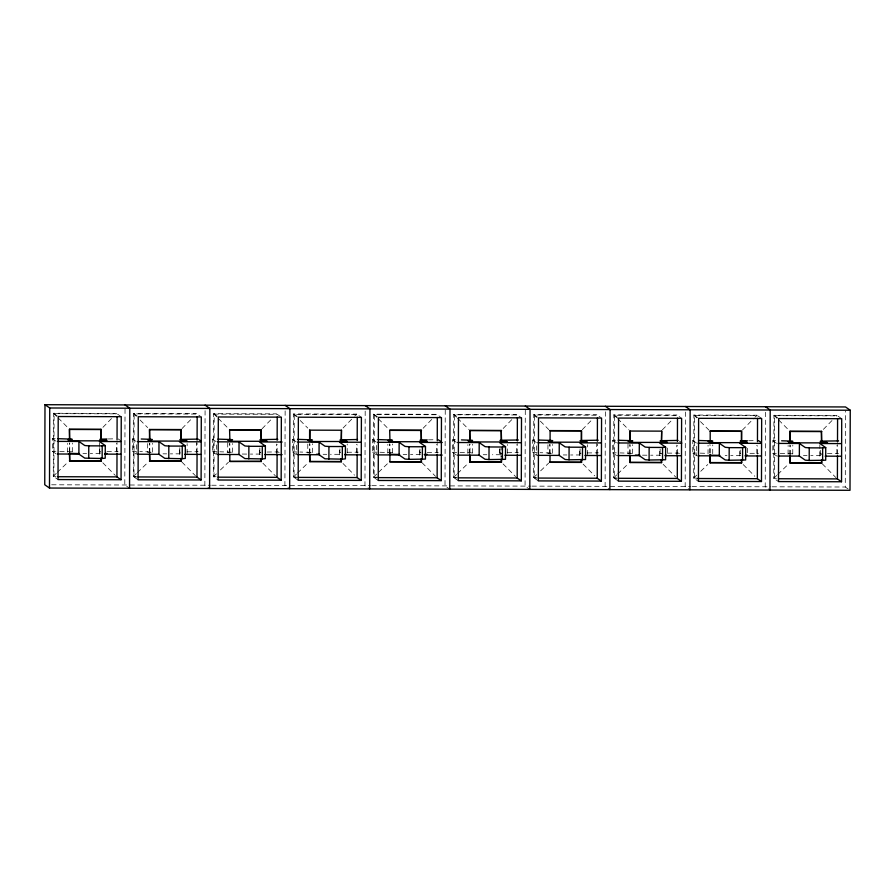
<?xml version="1.0" encoding="UTF-8"?>
<svg xmlns="http://www.w3.org/2000/svg" width="895" height="895" viewBox="0 0 895 895"><rect width="100%" height="100%" fill="white"/><g stroke="black" fill="none" stroke-linecap="round" stroke-linejoin="round"><path stroke-width="0.67" stroke-dasharray="4.47 3.36" d="M56.251 454L52.357 451.304L52.402 438.695L55.926 438.662M56.027 476.285L53.286 476.285L53.476 413.244L116.507 413.423L114.571 415.403M121.25 416.701L117.122 413.848L54.092 413.669L53.901 476.699L58.018 479.563M67.617 452.243L67.64 443.417M69.396 452.534L69.418 442.947M69.732 451.393L69.754 443.17M72.305 451.919L72.327 443.092M99.345 454.123L99.367 447.813M99.367 446.549L99.379 442.768M99.759 451.986L99.781 446.952M116.395 451.785L116.417 443.573M117.01 452.21L117.032 442.622M125.031 409.071L124.797 484.989L129.54 488.267M132.449 438.919L136.342 441.615L136.308 454.224L132.415 451.527L132.449 438.919L136.51 438.897M136.074 476.509L133.333 476.509L133.523 413.468L196.564 413.647M138.076 479.787L133.948 476.934L134.138 413.893L197.168 414.072L200.267 416.209M147.697 443.64L147.664 452.467L149.801 452.389A80.371 0.984 0.2 0 0 149.04 451.863L139.81 451.572M149.443 452.758L149.476 443.17M149.778 452.993L149.812 443.394M152.351 452.143L152.374 443.316M179.403 454.347L179.414 448.037M179.817 452.21L179.828 447.176M187.1 453.675L187.122 443.596M196.441 453.385L196.475 442.421M197.057 452.434L197.09 442.846M205.078 410.682L204.854 485.213L208.647 487.842M212.507 439.143L216.4 441.839L216.355 454.447L212.462 451.751L212.507 439.143L216.031 439.121M216.131 476.733L213.39 476.733L213.581 413.691L276.611 413.87M280.314 416.432L277.226 414.295L214.196 414.116L214.006 477.158L218.123 480.011M227.744 442.611L227.722 452.691L229.858 452.613A80.371 0.984 0.2 0 0 229.098 452.087L219.857 451.796M229.5 452.982L229.523 443.394M229.836 453.217L229.858 443.618M232.409 452.367L232.431 443.54M259.449 454.57L259.472 447.008M259.863 452.445L259.886 447.399M276.488 453.608L276.521 444.021M277.114 452.669L277.137 444.446M285.136 410.906L284.901 485.437L288.693 488.066M292.553 439.367L296.446 442.063L296.413 454.671L292.52 451.975L292.553 439.367L296.614 439.344M296.178 476.957L293.437 476.957L293.627 413.915L356.669 414.094L356.657 416.835M298.18 480.235L294.052 477.382L294.242 414.34L357.273 414.519L361.401 417.372M307.802 444.099L307.768 452.926L309.905 452.848A80.371 0.984 0.2 0 0 309.144 452.311L299.914 452.02M309.547 453.206L309.581 443.618M309.883 453.441L309.916 443.853M312.456 452.59L312.478 443.763M339.507 454.794L339.518 448.484M339.921 452.669L339.932 448.887M347.204 452.87L347.226 444.043M356.546 452.467L356.579 444.244M357.161 452.892L357.183 444.67M365.182 411.129L364.959 485.661L369.691 488.95M372.611 439.59L376.504 442.287L376.459 454.895L372.566 452.199L372.611 439.59L377.164 439.568M377.6 477.192L373.495 477.18L373.685 414.139L436.715 414.318L434.78 416.309M378.227 480.458L374.11 477.606L374.3 414.564L437.331 414.743L441.459 417.596M387.826 453.15L387.848 444.323M389.605 453.429L389.627 443.842M389.94 453.664L389.963 444.077M392.513 452.814L392.536 443.987M419.554 455.018L419.576 448.708M419.968 452.892L419.979 449.111M436.603 452.691L436.626 444.468M437.219 453.116L437.241 443.517M445.24 409.977L445.005 485.884L449.749 489.173M456.517 455.119L452.624 452.422L452.657 439.814L456.193 439.792M456.282 477.415L453.541 477.404L453.731 414.363L516.773 414.542L514.826 416.533M458.285 480.682L454.157 477.829L454.347 414.788L517.377 414.967L521.505 417.82M467.872 453.373L467.906 444.546M469.651 453.653L469.685 444.065M469.998 452.523L470.02 444.3M472.56 453.038L472.582 444.211M499.623 448.943L499.611 455.242L501.569 456.595M500.025 453.116L500.036 448.071M501.155 457.86L501.189 448.261M507.308 453.317L507.331 444.491M516.65 452.915L516.683 444.692M517.265 453.34L517.299 443.741M525.287 410.201L525.063 486.119L529.795 489.397M532.715 440.038L536.608 442.734L536.564 455.342L532.67 452.646L532.715 440.038L536.765 440.016M536.34 477.639L533.599 477.628L533.789 414.586L596.82 414.765M538.331 480.906L534.214 478.053L534.404 415.011L597.435 415.19L600.523 417.327M547.953 444.77L547.93 453.597A80.293 0.973 0.2 0 0 546.923 452.904L540.065 452.691M549.709 453.888L549.731 444.289M550.045 454.112L550.067 444.524M552.618 453.262L552.64 444.435M579.658 455.465L579.68 449.167M580.072 453.34L580.094 448.294M587.355 454.805L587.388 444.714M596.697 454.503L596.73 443.54M597.323 453.564L597.345 443.965M605.344 411.801L605.109 486.343L608.902 488.961M616.621 455.566L612.728 452.87L612.762 440.273L616.297 440.239M616.386 477.863L613.646 477.852L613.836 414.81L676.877 414.989M618.389 481.13L614.261 478.277L614.451 415.235L677.481 415.414L680.58 417.551M628.01 443.73L627.977 453.821A80.293 0.973 0.2 0 0 626.97 453.127L620.123 452.915M629.756 454.112L629.789 444.513M630.091 454.336L630.125 444.748M632.664 453.485L632.687 444.658M659.716 455.689L659.738 448.126M660.13 453.564L660.141 448.518M667.413 452.501L667.435 444.938M676.754 454.727L676.777 445.139M677.37 453.787L677.392 445.565M685.391 412.024L685.167 486.567L688.96 489.185M692.819 440.497L696.713 443.182L696.668 455.79L692.775 453.105L692.819 440.497L696.869 440.463M696.444 478.087L693.703 478.075L693.893 415.034L756.924 415.213L756.913 417.954M761.667 418.491L757.539 415.638L694.509 415.459L694.319 478.501L698.436 481.353M708.034 454.045L708.057 445.218M709.813 452.959L709.836 444.737M710.149 453.194L710.171 444.972M712.722 453.709L712.744 444.882M739.762 455.913L739.785 449.614M740.176 453.787L740.187 450.006M747.47 452.725L747.493 445.162M756.812 453.586L756.834 445.363M757.427 454.011L757.45 445.788M765.449 412.248L765.214 486.79L769.957 490.068M776.726 456.014L772.832 453.329L772.866 440.72L776.401 440.687M776.491 478.31L773.75 478.299L773.94 415.269L836.982 415.437L835.035 417.428M841.714 418.715L837.586 415.862L774.555 415.683L774.365 478.724L778.493 481.577M788.081 454.268L788.115 445.442M789.86 454.559L789.893 444.96M790.196 454.783L790.229 445.195M792.769 453.933L792.791 445.106M819.82 456.137L819.831 449.838M819.842 448.574L819.854 444.793M820.234 454.011L820.245 450.23M836.859 453.81L836.881 445.587M837.474 454.235L837.507 444.647M848.113 488.983L845.272 487.014L845.495 411.096M102.925 427.34L113.598 416.399M182.009 428.56L191.709 418.614M262.056 428.783L271.756 418.838M343.076 428.011L353.749 417.07M354.722 416.085L356.669 414.094M423.134 428.235L433.806 417.305M503.18 428.459L513.853 417.529M582.265 429.678L591.964 419.733M662.311 429.902L672.022 419.968M742.369 430.126L754.015 418.2M754.988 417.204L756.924 415.213M823.389 429.365L834.062 418.424M53.286 476.285L56.295 473.365M57.302 472.403L68.367 461.731M133.333 476.509L136.353 473.589M137.36 472.627L147.406 462.928M213.39 476.733L216.4 473.824M220.427 469.942L228.471 462.178M293.437 476.957L296.458 474.048M297.464 473.075L307.511 463.375M373.495 477.18L377.511 473.298M378.518 472.325L388.575 462.625M453.541 477.404L456.562 474.495M457.569 473.522L468.622 462.849M533.599 477.628L536.608 474.719M540.636 470.837L548.68 463.073M613.646 477.852L616.666 474.943M617.673 473.97L628.726 463.297M693.703 478.075L696.713 475.167M700.74 471.285L707.777 464.494M773.75 478.299L776.77 475.39M777.777 474.417L788.831 463.744M52.357 451.304L55.893 451.27M212.462 451.751L217.026 451.729M372.566 452.199L377.131 452.176M452.624 452.422L456.685 452.4M532.67 452.646L537.235 452.624M612.728 452.87L616.263 452.848M692.775 453.105L696.836 453.071M772.832 453.329L776.357 453.295M132.415 451.527L136.476 451.505M292.52 451.975L296.581 451.953M108.273 438.953L115.03 438.83M428.481 439.848L435.227 439.736M106.975 451.595L118.095 451.483M187.021 451.818L198.142 451.718M267.079 452.042L278.144 451.93L280.146 453.284M748.69 440.743L756.499 440.631M347.126 452.266L358.246 452.165M427.183 452.49L438.304 452.389M507.23 452.713L518.35 452.613M587.288 452.937L598.408 452.836M667.334 453.161L678.399 453.049L680.401 454.403M749.92 453.317L758.512 453.284M827.439 453.608L838.559 453.508M100.385 453.608L90.305 453.631M180.432 453.832L170.363 453.866M260.49 454.067L250.41 454.089M420.594 454.515L410.514 454.537M500.641 454.738L492.407 454.761M580.698 454.962L570.618 454.984M660.745 455.186L650.676 455.208M740.803 455.41L730.723 455.432M820.849 455.633L810.78 455.656M339.071 454.291L330.468 454.313M133.948 476.934L136.689 476.934M294.052 477.382L296.793 477.382M374.11 477.606L376.851 477.606M454.157 477.829L456.897 477.84M534.214 478.053L536.955 478.064M614.261 478.277L617.002 478.288M51.653 484.788L210.37 485.235M211.757 485.235L370.474 485.683M371.861 485.683L530.578 486.13M531.966 486.13L690.683 486.578M692.07 486.578L770.74 486.802M772.116 486.802L845.272 487.014M807.066 455.644L803.419 455.622M646.962 455.197L641.558 455.163M725.174 455.41L727.02 455.421M566.915 454.973L563.268 454.951M486.858 454.75L483.21 454.727M406.811 454.526L403.153 454.503M246.707 454.078L241.292 454.045M326.764 454.302L323.106 454.28M166.66 453.854L163.002 453.832M86.602 453.631L82.955 453.608M780.227 453.362L787.074 453.575A80.293 0.973 0.2 0 1 790.218 454.19M700.17 453.138L707.028 453.351M460.019 452.467L469.248 452.769A80.371 0.984 0.2 0 1 472.359 453.127M379.961 452.243L389.202 452.546A80.371 0.984 0.2 0 1 389.963 453.071M59.752 451.348L68.993 451.639A80.371 0.984 0.2 0 1 72.103 451.997M774.555 415.683L777.654 417.831M772.866 440.72L776.759 443.417M694.509 415.459L697.597 417.607M679.473 441.123L682.393 443.148M614.451 415.235L617.55 417.383M612.762 440.273L616.655 442.958M534.404 415.011L537.492 417.159M454.347 414.788L456.416 416.22M452.657 439.814L456.551 442.51M374.3 414.564L377.388 416.701M294.242 414.34L297.341 416.477M214.196 414.116L217.284 416.253M134.138 413.893L137.237 416.03M118.129 438.874L121.049 440.899M54.092 413.669L57.179 415.806M52.402 438.695L56.295 441.392M773.94 415.269L777.71 419.028M778.65 419.968L788.998 430.316M693.893 415.034L696.713 417.864M700.472 421.623L708.941 430.092M613.836 414.81L616.666 417.641M617.606 418.58L628.894 429.868M533.789 414.586L536.608 417.417M540.367 421.176L548.836 429.645M453.731 414.363L456.562 417.193M457.502 418.133L468.79 429.421M373.685 414.139L377.444 417.909M378.384 418.849L387.792 428.257M293.627 413.915L296.458 416.734M300.217 420.505L307.735 428.034M213.581 413.691L217.34 417.45M218.279 418.401L228.628 428.75M133.523 413.468L136.353 416.287M140.112 420.057L147.641 427.586M53.476 413.244L57.235 417.003M58.175 417.943L68.523 428.302M822.315 463.845L835.818 477.505M743.23 464.594L754.809 476.308M663.184 464.371L675.714 477.057M583.126 464.147L594.705 475.849M503.079 463.923L515.609 476.61M422.06 462.715L435.563 476.375M342.975 463.476L354.543 475.178M262.917 463.252L275.459 475.927M181.898 462.044L195.401 475.704M102.813 462.793L115.354 475.48M100.218 452.076A80.371 0.984 0.2 0 1 100.811 451.818M180.275 452.299A80.371 0.984 0.2 0 1 180.018 452.132M260.322 452.534A80.371 0.984 0.2 0 1 260.915 452.266M340.38 452.758A80.371 0.984 0.2 0 1 340.122 452.579M420.426 452.982A80.371 0.984 0.2 0 1 421.019 452.713M501.592 453.295A80.293 0.973 0.2 0 1 501.077 452.937M580.531 453.429A80.293 0.973 0.2 0 1 581.124 453.161M661.696 453.743A80.293 0.973 0.2 0 1 661.181 453.385M740.635 453.877A80.293 0.973 0.2 0 1 740.378 453.698M821.789 454.19A80.293 0.973 0.2 0 1 821.286 453.843"/><path stroke-width="1.34" d="M44.996 404.708L44.75 484.766L49.482 488.043L850.004 490.292L850.25 410.234L845.518 406.956L44.996 404.708L49.728 407.986L850.25 410.234M49.482 488.043L49.728 407.986M101.224 458.341L101.224 461.082L69.709 460.992L69.385 453.91M69.43 440.206L69.463 429.242L100.978 429.331L101.28 440.519M69.709 460.992L69.732 452.769M69.765 440.429L69.463 429.242M120.691 441.571L99.39 441.515L105.274 445.587L105.23 458.195L102.153 458.486L84.779 458.139L78.894 454.067L78.928 441.459L57.627 441.392M88.728 458.453L88.773 445.844L84.812 445.531L78.928 441.459M101.224 461.082L100.9 458.106M100.945 440.295L100.978 429.331M102.153 458.486L102.198 445.878L105.274 445.587M121.06 479.731L58.018 479.563L58.209 416.522L121.25 416.701L121.06 479.731L116.932 476.878L116.999 453.586M117.044 439.881L117.111 416.589M129.54 488.267L129.786 408.209L125.043 404.932M181.282 458.564L181.271 461.305L149.756 461.216L149.443 454.134M149.487 440.429L149.521 429.466L181.036 429.555L181.338 439.378M149.756 461.216L149.778 454.358M149.823 439.288L149.521 429.466M200.748 441.794L179.436 441.738L185.321 445.811L185.287 458.419L182.211 458.71L164.825 458.363L158.941 454.291L158.986 441.683L137.673 441.615M168.786 458.676L168.819 446.068L164.87 445.755L158.986 441.683M181.271 461.305L180.947 458.329M181.003 440.519L181.036 429.555M182.211 458.71L182.244 446.102L185.321 445.811M201.106 479.966L138.076 479.787L138.266 416.746L201.297 416.925L201.106 479.966L196.978 477.102L197.057 453.81M197.09 440.105L197.168 416.813M209.587 488.491L209.833 408.433L205.1 405.155M261.329 458.788L261.329 461.529L229.814 461.44L229.825 454.582M229.87 439.512L229.567 429.689L261.083 429.779L261.396 439.602M282.126 442.029L259.494 441.962L265.379 446.034L265.334 458.643L262.257 458.934L244.883 458.587L238.999 454.515L239.032 441.906L217.731 441.839M248.832 458.9L248.877 446.292L244.917 445.978L239.032 441.906M261.329 461.529L260.993 458.553M261.06 439.367L261.083 429.779M262.257 458.934L262.302 446.325L265.379 446.034M281.164 480.19L218.123 480.011L218.313 416.969L281.354 417.148L281.164 480.19L277.036 477.326L277.103 454.033M277.148 440.329L277.215 417.036M289.644 488.715L289.89 408.657L285.147 405.379M341.387 459.012L341.375 461.753L309.86 461.663L309.547 454.582M309.592 439.501L309.625 429.913M309.86 461.663L309.883 454.817M309.927 439.736L309.961 430.148L341.476 430.238L341.442 441.19M360.853 442.242L339.541 442.186L345.425 446.258L345.392 458.866L342.315 459.157L324.93 458.811L319.045 454.738L319.09 442.13L297.778 442.063M328.89 459.124L328.924 446.515L324.974 446.202L319.09 442.13M341.375 461.753L341.051 458.777M341.107 440.966L341.476 430.238M342.315 459.157L342.349 446.549L345.425 446.258M361.211 480.414L298.18 480.235L298.371 417.193L361.401 417.372L361.211 480.414L357.083 477.561L357.161 454.257M357.194 440.553L357.273 417.26M369.691 488.95L369.937 408.881L365.205 405.603M389.94 453.664L389.918 461.887L421.433 461.977L421.433 459.236M389.974 441.336L389.672 430.137L421.187 430.226L421.489 441.425M442.231 442.477L419.598 442.41L425.483 446.482L425.438 459.09L408.937 459.348L404.987 459.034L399.103 454.962L399.136 442.354L377.835 442.298M408.937 459.348L408.981 446.739L405.021 446.426L399.136 442.354M421.433 461.977L421.097 459.001M421.153 441.19L421.187 430.226M422.362 459.381L422.406 446.773L425.483 446.482M441.269 480.637L378.227 480.458L378.417 417.417L441.459 417.596L441.269 480.637L437.14 477.785L437.207 454.481M437.252 440.776L437.319 417.484M449.749 489.173L449.995 409.116L445.251 405.827M501.491 459.459L501.48 462.2L469.964 462.111L469.651 455.029M469.696 441.325L469.73 430.361L501.245 430.45L501.547 440.273M469.964 462.111L469.987 455.264M470.032 440.183L469.73 430.361M520.957 442.689L499.645 442.633L505.53 446.706L505.496 459.314L488.994 459.571L485.034 459.258L479.149 455.186L479.194 442.577L457.882 442.522M488.994 459.571L489.028 446.963L485.079 446.65L479.194 442.577M501.48 462.2L501.155 459.224M501.211 441.414L501.245 430.45M502.419 459.605L502.453 447.008L505.53 446.706M521.315 480.861L458.285 480.682L458.475 417.641L521.505 417.82L521.315 480.861L517.187 478.008L517.265 454.705M517.299 441L517.377 417.708M529.795 489.397L530.041 409.339L525.309 406.05M550.033 455.488L550.011 462.335L581.537 462.424L581.537 459.683M550.078 440.407L550.112 430.819L581.627 430.909L581.605 440.497M601.004 442.913L579.691 442.857L585.587 446.929L585.543 459.538L569.041 459.795L565.092 459.482L559.207 455.41L559.241 442.801L537.94 442.745M569.041 459.795L569.086 447.187L565.125 446.873L559.241 442.801M581.537 462.424L581.202 459.448M581.269 440.273L581.291 430.674L549.776 430.584M582.466 459.84L582.511 447.231L585.587 446.929M601.373 481.085L538.331 480.906L538.521 417.864L601.563 418.043L601.373 481.085L597.245 478.232L597.312 454.928M597.357 441.224L597.424 417.931M609.853 489.621L610.099 409.563L605.356 406.285M661.595 459.907L661.584 462.648L630.069 462.558L629.756 455.477M629.8 440.407L629.834 430.808M630.069 462.558L630.091 455.712M630.136 440.631L630.158 431.043L661.685 431.133L661.651 442.096M681.061 443.148L659.749 443.081L665.634 447.153L665.6 459.761L649.099 460.019L645.15 459.706L639.254 455.633L639.298 443.025L617.986 442.969M649.099 460.019L649.132 447.41L645.183 447.097L639.298 443.025M661.584 462.648L661.26 459.683M661.315 441.861L661.685 431.133M662.524 460.064L662.557 447.455L665.634 447.153M681.419 481.309L618.389 481.13L618.579 418.088L681.61 418.267L681.419 481.309L677.291 478.456L677.37 455.152M677.403 441.448L677.481 418.155M689.9 489.845L690.146 409.787L685.413 406.509M741.642 460.131L741.642 462.872L710.115 462.782L709.802 455.7M710.115 462.782L710.149 454.559M710.182 442.231L710.216 431.267L741.731 431.356L741.698 442.32M761.108 443.372L739.796 443.305L745.692 447.377L745.647 459.985L729.145 460.243L725.196 459.929L719.312 455.857L719.345 443.249L698.044 443.193M729.145 460.243L729.19 447.634L725.23 447.321L719.345 443.249M741.642 462.872L741.306 459.907M741.362 442.085L741.396 431.121L709.88 431.032M742.57 460.287L742.615 447.679L745.692 447.377M761.477 481.532L698.436 481.353L698.626 418.323L761.667 418.491L761.477 481.532L757.349 478.68L757.416 455.376M757.461 441.683L757.528 418.379M769.957 490.068L770.203 410.011L765.46 406.733M821.699 460.354L821.688 463.095L790.173 463.006L789.86 455.924M789.905 442.219L789.938 431.256L821.453 431.345L821.755 441.168M790.173 463.006L790.196 456.159M790.24 441.09L789.938 431.256M841.166 443.596L819.854 443.528L825.738 447.612L825.705 460.209L809.203 460.466L805.243 460.153L799.358 456.081L799.403 443.472L778.091 443.417M809.203 460.466L809.237 447.858L805.287 447.545L799.403 443.472M821.688 463.095L821.364 460.131M821.42 442.309L821.453 431.345M822.628 460.511L822.662 447.903L825.738 447.612M841.524 481.756L778.493 481.577L778.684 418.547L841.714 418.715L841.524 481.756L837.396 478.903L837.474 455.611M837.507 441.906L837.586 418.603M747.459 455.253L745.378 455.354M106.986 453.474L104.961 453.552M427.195 454.369L424.252 454.47M107.008 438.986L102.354 439.132A80.371 0.984 0.2 0 0 103.115 439.658L105.487 439.747L107.076 440.843L70.806 440.832L67.651 439.635L69.788 439.557A80.371 0.984 0.2 0 0 69.027 439.031L57.828 438.684M427.217 439.881L422.563 440.027A80.371 0.984 0.2 0 0 423.324 440.553L425.696 440.642L427.284 441.738L391.014 441.727L387.859 440.541L389.996 440.463A80.371 0.984 0.2 0 0 389.236 439.937L378.037 439.579M747.426 440.776L744.909 440.843A80.293 0.973 0.2 0 0 745.904 441.537L747.493 442.645L711.223 442.633L708.068 441.436A80.293 0.973 0.2 0 0 707.061 440.743L698.581 440.485M345.123 454.235L345.884 454.212M665.332 455.13L666.093 455.107M69.799 429.466L101.314 429.555M149.857 429.689L181.372 429.779M229.903 429.924L261.418 430.003M390.007 430.372L421.523 430.461M470.065 430.596L501.58 430.685M790.263 431.491L821.789 431.58M88.773 445.844L102.198 445.878M168.819 446.068L182.244 446.102M248.877 446.292L262.302 446.325M328.924 446.515L342.349 446.549M408.981 446.739L422.406 446.773M489.028 446.963L502.453 447.008M569.086 447.187L582.511 447.231M649.132 447.41L662.557 447.455M729.19 447.634L742.615 447.679M809.237 447.858L822.662 447.903M57.582 454L78.894 454.067M104.67 454.134L120.657 454.179M137.64 454.224L158.941 454.291M184.728 454.358L200.704 454.403M217.686 454.447L238.999 454.515M264.775 454.582L282.093 454.626M297.744 454.671L319.045 454.738M344.832 454.805L360.808 454.85M377.791 454.895L399.103 454.962M424.879 455.029L442.197 455.085M457.848 455.13L479.149 455.186M504.937 455.253L520.912 455.298M537.895 455.354L559.207 455.41M584.983 455.477L600.97 455.521M617.953 455.577L639.254 455.633M665.041 455.7L681.017 455.745M697.999 455.801L719.312 455.857M745.087 455.935L761.074 455.98M778.057 456.025L799.358 456.081M825.145 456.159L841.121 456.204M69.374 460.757L100.889 460.847M149.42 460.981L180.935 461.07M260.993 461.294L229.814 461.44M309.525 461.428L341.04 461.518M389.582 461.652L421.097 461.742M469.629 461.876L501.144 461.965M549.687 462.111L581.202 462.189M629.733 462.335L661.248 462.413M709.791 462.558L741.306 462.648M789.837 462.782L821.353 462.872M58.007 476.722L116.932 476.878M138.065 476.945L196.978 477.102M218.111 477.169L277.036 477.326M298.169 477.393L357.083 477.561M378.216 477.617L437.14 477.785M458.274 477.84L517.187 478.008M538.32 478.064L597.245 478.232M618.378 478.288L677.291 478.456M697.06 478.512L757.349 478.68M778.482 478.736L837.396 478.903M719.916 455.376L709.623 455.141M639.869 455.152L635.349 455.096M399.707 454.481L389.414 454.246M319.66 454.257L316.539 454.224M79.498 453.575L69.206 453.351M297.576 439.356L309.178 439.714A80.371 0.984 0.2 0 1 309.95 440.239L307.813 440.318L310.968 441.503L347.238 441.515L345.649 440.418L343.266 440.329A80.371 0.984 0.2 0 1 342.505 439.803L357.541 439.523M618.188 440.262L627.015 440.519A80.293 0.973 0.2 0 1 628.021 441.213L631.176 442.398L667.446 442.421L665.858 441.313A80.293 0.973 0.2 0 1 664.851 440.62L678.063 440.429M217.933 439.132L229.131 439.479A80.371 0.984 0.2 0 1 229.892 440.016L227.755 440.083L230.91 441.28L267.18 441.291L265.591 440.195L263.219 440.105A80.371 0.984 0.2 0 1 262.459 439.579L277.797 439.311M538.477 440.038L546.957 440.295A80.293 0.973 0.2 0 1 547.964 440.989L551.119 442.175L587.388 442.197L585.8 441.09A80.293 0.973 0.2 0 1 584.804 440.396L598.24 440.217M781.637 440.799L787.119 440.966A80.293 0.973 0.2 0 1 788.126 441.66L791.281 442.857L827.551 442.868L825.962 441.761A80.293 0.973 0.2 0 1 824.955 441.067L838.604 440.899M461.428 439.904L469.282 440.161A80.371 0.984 0.2 0 1 470.054 440.687L467.917 440.765L471.072 441.951L507.342 441.973L505.753 440.866A80.293 0.973 0.2 0 1 504.746 440.172L518.395 440.004M141.22 439.009L149.073 439.255A80.371 0.984 0.2 0 1 149.845 439.781L147.709 439.859L150.863 441.056L187.133 441.067L185.545 439.971L183.162 439.881A80.371 0.984 0.2 0 1 182.401 439.356L198.187 439.109M758.546 440.676L760.493 442.029M438.337 439.781L440.284 441.123M199.16 439.781L201.106 441.123"/></g></svg>
